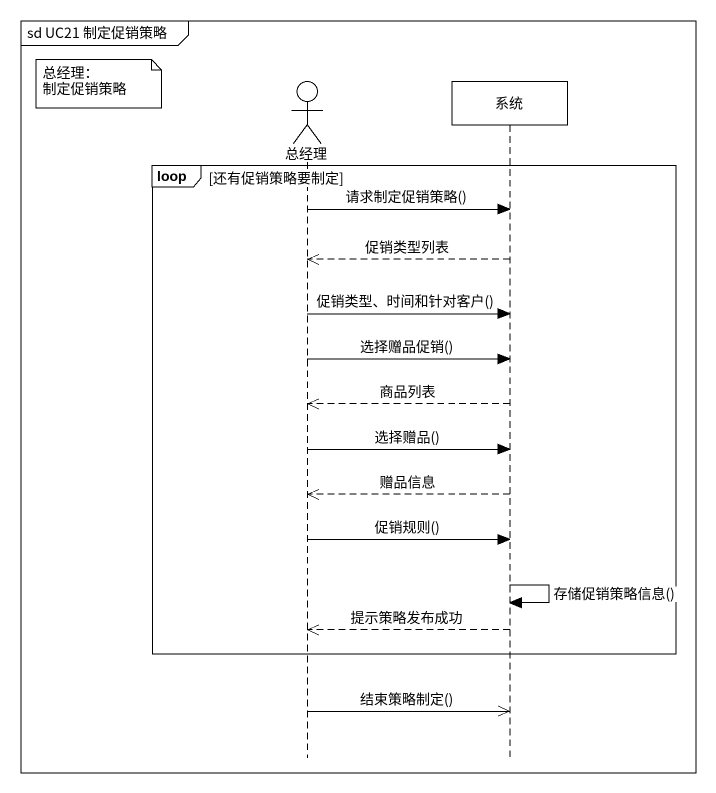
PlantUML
@startuml
mainframe sd UC21 制定促销策略
hide footbox
actor 总经理
participant 系统

note left of 总经理
  总经理：
  制定促销策略
end note
loop 还有促销策略要制定
  总经理 -> 系统 : 请求制定促销策略()
  系统 -->> 总经理 : 促销类型列表
  总经理 -> 系统 : 促销类型、时间和针对客户()
  总经理 -> 系统 : 选择赠品促销()
  系统 -->> 总经理 : 商品列表
  总经理 -> 系统 : 选择赠品()
  系统 -->> 总经理 : 赠品信息
  总经理 -> 系统 : 促销规则()
  系统 -> 系统 : 存储促销策略信息()
  系统 -->> 总经理 : 提示策略发布成功
end
总经理 ->> 系统 : 结束策略制定()
@enduml
